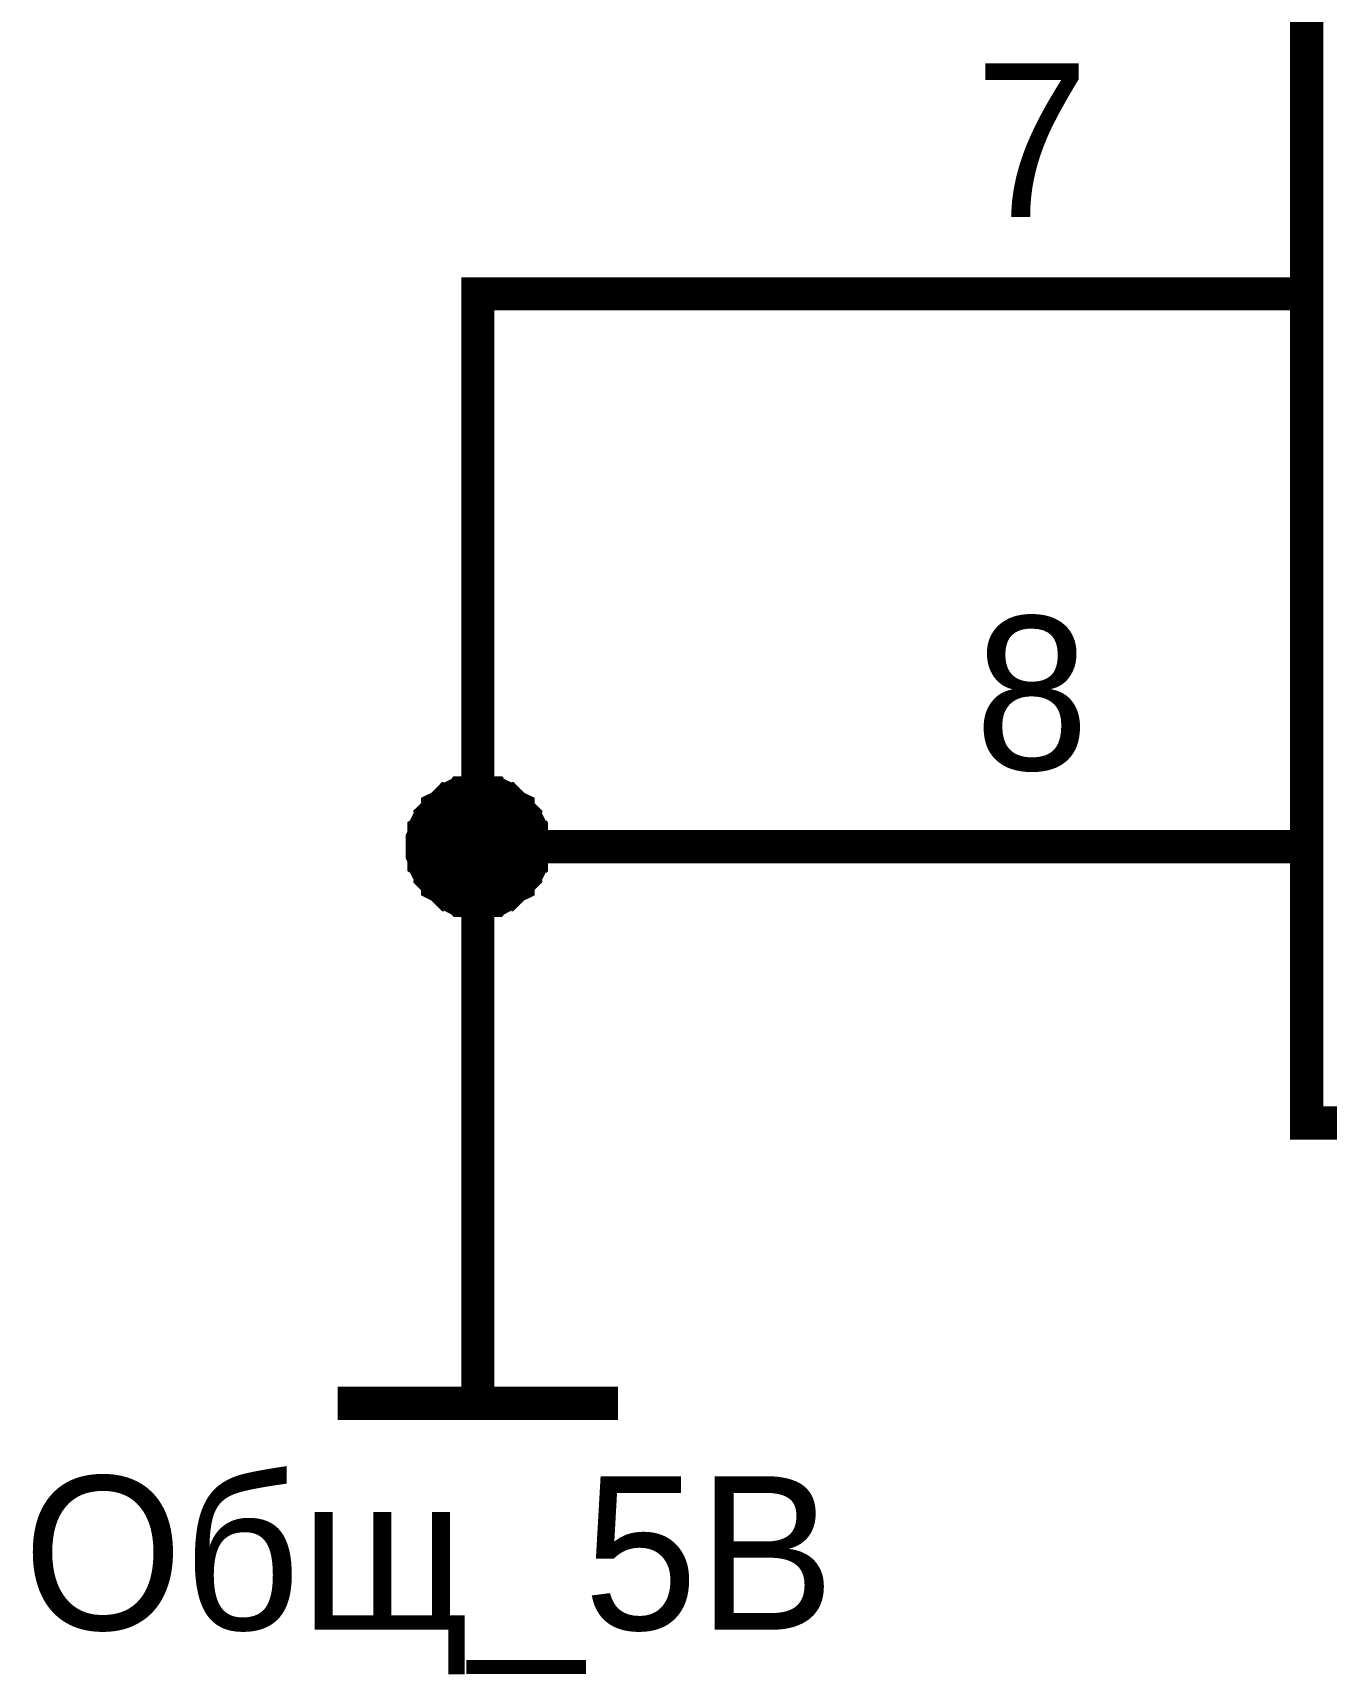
# Model space of a CAD drawing. Extents: x 0 to 594, y 0 to 420.
# Drawn here: x 303.48 to 315.18, y 185 to 199.85 of the extents above; entities that cross this region are included whole.
import ezdxf

# ---------------------------------------------------------------- set-up
doc = ezdxf.new("R2010")
doc.units = 0
doc.layers.add('SHEET', color=255, linetype='CONTINUOUS')

msp = doc.modelspace()

# ---------------------------------------------------------------- linework, layer by layer
at = {"layer": 'SHEET', "const_width": 0.3}
msp.add_lwpolyline([(315.007, 234.999), (342.495, 234.999), (342.495, 189.987), (315.007, 189.987), (315.007, 234.999)], close=True, dxfattribs=at)
at = {"layer": 'SHEET'}
for points, const_width in [([(310.006, 197.492), (307.505, 197.492), (307.505, 192.488)], 0.3), ([(315.007, 197.492), (310.006, 197.492)], 0.3), ([(307.002, 192.488), (307.002, 192.506), (307.002, 192.541), (307.002, 192.558), (307.019, 192.593), (307.019, 192.61), (307.019, 192.645), (307.037, 192.662), (307.037, 192.68), (307.054, 192.714), (307.071, 192.732), (307.071, 192.749), (307.089, 192.766), (307.106, 192.784), (307.123, 192.801), (307.141, 192.818), (307.141, 192.836), (307.176, 192.853), (307.193, 192.871), (307.21, 192.888), (307.228, 192.905), (307.245, 192.923), (307.262, 192.923), (307.28, 192.94), (307.314, 192.957), (307.332, 192.957), (307.349, 192.975), (307.384, 192.975), (307.401, 192.975), (307.436, 192.992), (307.453, 192.992), (307.488, 192.992), (307.505, 192.992)], 0.3), ([(307.002, 192.488), (307.002, 192.506), (307.002, 192.541), (307.002, 192.558), (307.019, 192.593), (307.019, 192.61), (307.019, 192.645), (307.037, 192.662), (307.037, 192.68), (307.054, 192.714), (307.071, 192.732), (307.071, 192.749), (307.089, 192.766), (307.106, 192.784), (307.123, 192.801), (307.141, 192.818), (307.141, 192.836), (307.176, 192.853), (307.193, 192.871), (307.21, 192.888), (307.228, 192.905), (307.245, 192.923), (307.262, 192.923), (307.28, 192.94), (307.314, 192.957), (307.332, 192.957), (307.349, 192.975), (307.384, 192.975), (307.401, 192.975), (307.436, 192.992), (307.453, 192.992), (307.488, 192.992), (307.505, 192.992)], 0.3), ([(307.002, 192.488), (307.002, 192.506), (307.002, 192.541), (307.002, 192.558), (307.019, 192.593), (307.019, 192.61), (307.019, 192.645), (307.037, 192.662), (307.037, 192.68), (307.054, 192.714), (307.071, 192.732), (307.071, 192.749), (307.089, 192.766), (307.106, 192.784), (307.123, 192.801), (307.141, 192.818), (307.141, 192.836), (307.176, 192.853), (307.193, 192.871), (307.21, 192.888), (307.228, 192.905), (307.245, 192.923), (307.262, 192.923), (307.28, 192.94), (307.314, 192.957), (307.332, 192.957), (307.349, 192.975), (307.384, 192.975), (307.401, 192.975), (307.436, 192.992), (307.453, 192.992), (307.488, 192.992), (307.505, 192.992)], 0.3), ([(307.002, 192.488), (307.002, 192.506), (307.002, 192.541), (307.002, 192.558), (307.019, 192.593), (307.019, 192.61), (307.019, 192.645), (307.037, 192.662), (307.037, 192.68), (307.054, 192.714), (307.071, 192.732), (307.071, 192.749), (307.089, 192.766), (307.106, 192.784), (307.123, 192.801), (307.141, 192.818), (307.141, 192.836), (307.176, 192.853), (307.193, 192.871), (307.21, 192.888), (307.228, 192.905), (307.245, 192.923), (307.262, 192.923), (307.28, 192.94), (307.314, 192.957), (307.332, 192.957), (307.349, 192.975), (307.384, 192.975), (307.401, 192.975), (307.436, 192.992), (307.453, 192.992), (307.488, 192.992), (307.505, 192.992)], 0.3), ([(307.505, 192.992), (307.505, 192.992)], 0.3), ([(307.505, 192.992), (307.523, 192.992), (307.558, 192.992), (307.575, 192.992), (307.61, 192.975), (307.627, 192.975), (307.662, 192.975), (307.679, 192.957), (307.696, 192.957), (307.731, 192.94), (307.749, 192.923), (307.766, 192.923), (307.783, 192.905), (307.801, 192.888), (307.818, 192.871), (307.835, 192.853), (307.87, 192.836), (307.87, 192.818), (307.887, 192.801), (307.905, 192.784), (307.922, 192.766), (307.94, 192.749), (307.94, 192.732), (307.957, 192.714), (307.974, 192.68), (307.974, 192.662), (307.992, 192.645), (307.992, 192.61), (307.992, 192.593), (308.009, 192.558), (308.009, 192.541), (308.009, 192.506), (308.009, 192.488)], 0.3), ([(307.505, 192.992), (307.505, 192.992)], 0.3), ([(307.505, 192.992), (307.523, 192.992), (307.558, 192.992), (307.575, 192.992), (307.61, 192.975), (307.627, 192.975), (307.662, 192.975), (307.679, 192.957), (307.696, 192.957), (307.731, 192.94), (307.749, 192.923), (307.766, 192.923), (307.783, 192.905), (307.801, 192.888), (307.818, 192.871), (307.835, 192.853), (307.87, 192.836), (307.87, 192.818), (307.887, 192.801), (307.905, 192.784), (307.922, 192.766), (307.94, 192.749), (307.94, 192.732), (307.957, 192.714), (307.974, 192.68), (307.974, 192.662), (307.992, 192.645), (307.992, 192.61), (307.992, 192.593), (308.009, 192.558), (308.009, 192.541), (308.009, 192.506), (308.009, 192.488)], 0.3), ([(307.505, 192.992), (307.505, 192.992)], 0.3), ([(307.505, 192.992), (307.523, 192.992), (307.558, 192.992), (307.575, 192.992), (307.61, 192.975), (307.627, 192.975), (307.662, 192.975), (307.679, 192.957), (307.696, 192.957), (307.731, 192.94), (307.749, 192.923), (307.766, 192.923), (307.783, 192.905), (307.801, 192.888), (307.818, 192.871), (307.835, 192.853), (307.87, 192.836), (307.87, 192.818), (307.887, 192.801), (307.905, 192.784), (307.922, 192.766), (307.94, 192.749), (307.94, 192.732), (307.957, 192.714), (307.974, 192.68), (307.974, 192.662), (307.992, 192.645), (307.992, 192.61), (307.992, 192.593), (308.009, 192.558), (308.009, 192.541), (308.009, 192.506), (308.009, 192.488)], 0.3), ([(307.505, 192.992), (307.505, 192.992)], 0.3), ([(307.505, 192.992), (307.523, 192.992), (307.558, 192.992), (307.575, 192.992), (307.61, 192.975), (307.627, 192.975), (307.662, 192.975), (307.679, 192.957), (307.696, 192.957), (307.731, 192.94), (307.749, 192.923), (307.766, 192.923), (307.783, 192.905), (307.801, 192.888), (307.818, 192.871), (307.835, 192.853), (307.87, 192.836), (307.87, 192.818), (307.887, 192.801), (307.905, 192.784), (307.922, 192.766), (307.94, 192.749), (307.94, 192.732), (307.957, 192.714), (307.974, 192.68), (307.974, 192.662), (307.992, 192.645), (307.992, 192.61), (307.992, 192.593), (308.009, 192.558), (308.009, 192.541), (308.009, 192.506), (308.009, 192.488)], 0.3), ([(307.002, 192.488), (307.002, 192.506), (307.002, 192.541), (307.002, 192.558), (307.019, 192.593), (307.019, 192.61), (307.019, 192.645), (307.037, 192.662), (307.037, 192.68), (307.054, 192.714), (307.071, 192.732), (307.071, 192.749), (307.089, 192.766), (307.106, 192.784), (307.123, 192.801), (307.141, 192.818), (307.141, 192.836), (307.176, 192.853), (307.193, 192.871), (307.21, 192.888), (307.228, 192.905), (307.245, 192.923), (307.262, 192.923), (307.28, 192.94), (307.314, 192.957), (307.332, 192.957), (307.349, 192.975), (307.384, 192.975), (307.401, 192.975), (307.436, 192.992), (307.453, 192.992), (307.488, 192.992), (307.505, 192.992)], 0.0991), ([(307.002, 192.488), (307.002, 192.506), (307.002, 192.541), (307.002, 192.558), (307.019, 192.593), (307.019, 192.61), (307.019, 192.645), (307.037, 192.662), (307.037, 192.68), (307.054, 192.714), (307.071, 192.732), (307.071, 192.749), (307.089, 192.766), (307.106, 192.784), (307.123, 192.801), (307.141, 192.818), (307.141, 192.836), (307.176, 192.853), (307.193, 192.871), (307.21, 192.888), (307.228, 192.905), (307.245, 192.923), (307.262, 192.923), (307.28, 192.94), (307.314, 192.957), (307.332, 192.957), (307.349, 192.975), (307.384, 192.975), (307.401, 192.975), (307.436, 192.992), (307.453, 192.992), (307.488, 192.992), (307.505, 192.992)], 0.0991), ([(307.002, 192.488), (307.002, 192.506), (307.002, 192.541), (307.002, 192.558), (307.019, 192.593), (307.019, 192.61), (307.019, 192.645), (307.037, 192.662), (307.037, 192.68), (307.054, 192.714), (307.071, 192.732), (307.071, 192.749), (307.089, 192.766), (307.106, 192.784), (307.123, 192.801), (307.141, 192.818), (307.141, 192.836), (307.176, 192.853), (307.193, 192.871), (307.21, 192.888), (307.228, 192.905), (307.245, 192.923), (307.262, 192.923), (307.28, 192.94), (307.314, 192.957), (307.332, 192.957), (307.349, 192.975), (307.384, 192.975), (307.401, 192.975), (307.436, 192.992), (307.453, 192.992), (307.488, 192.992), (307.505, 192.992)], 0.0991), ([(307.002, 192.488), (307.002, 192.506), (307.002, 192.541), (307.002, 192.558), (307.019, 192.593), (307.019, 192.61), (307.019, 192.645), (307.037, 192.662), (307.037, 192.68), (307.054, 192.714), (307.071, 192.732), (307.071, 192.749), (307.089, 192.766), (307.106, 192.784), (307.123, 192.801), (307.141, 192.818), (307.141, 192.836), (307.176, 192.853), (307.193, 192.871), (307.21, 192.888), (307.228, 192.905), (307.245, 192.923), (307.262, 192.923), (307.28, 192.94), (307.314, 192.957), (307.332, 192.957), (307.349, 192.975), (307.384, 192.975), (307.401, 192.975), (307.436, 192.992), (307.453, 192.992), (307.488, 192.992), (307.505, 192.992)], 0.0991), ([(307.505, 192.992), (307.505, 192.992)], 0.0991), ([(307.505, 192.992), (307.523, 192.992), (307.558, 192.992), (307.575, 192.992), (307.61, 192.975), (307.627, 192.975), (307.662, 192.975), (307.679, 192.957), (307.696, 192.957), (307.731, 192.94), (307.749, 192.923), (307.766, 192.923), (307.783, 192.905), (307.801, 192.888), (307.818, 192.871), (307.835, 192.853), (307.87, 192.836), (307.87, 192.818), (307.887, 192.801), (307.905, 192.784), (307.922, 192.766), (307.94, 192.749), (307.94, 192.732), (307.957, 192.714), (307.974, 192.68), (307.974, 192.662), (307.992, 192.645), (307.992, 192.61), (307.992, 192.593), (308.009, 192.558), (308.009, 192.541), (308.009, 192.506), (308.009, 192.488)], 0.0991), ([(307.505, 192.992), (307.505, 192.992)], 0.0991), ([(307.505, 192.992), (307.523, 192.992), (307.558, 192.992), (307.575, 192.992), (307.61, 192.975), (307.627, 192.975), (307.662, 192.975), (307.679, 192.957), (307.696, 192.957), (307.731, 192.94), (307.749, 192.923), (307.766, 192.923), (307.783, 192.905), (307.801, 192.888), (307.818, 192.871), (307.835, 192.853), (307.87, 192.836), (307.87, 192.818), (307.887, 192.801), (307.905, 192.784), (307.922, 192.766), (307.94, 192.749), (307.94, 192.732), (307.957, 192.714), (307.974, 192.68), (307.974, 192.662), (307.992, 192.645), (307.992, 192.61), (307.992, 192.593), (308.009, 192.558), (308.009, 192.541), (308.009, 192.506), (308.009, 192.488)], 0.0991), ([(307.505, 192.992), (307.505, 192.992)], 0.0991), ([(307.505, 192.992), (307.523, 192.992), (307.558, 192.992), (307.575, 192.992), (307.61, 192.975), (307.627, 192.975), (307.662, 192.975), (307.679, 192.957), (307.696, 192.957), (307.731, 192.94), (307.749, 192.923), (307.766, 192.923), (307.783, 192.905), (307.801, 192.888), (307.818, 192.871), (307.835, 192.853), (307.87, 192.836), (307.87, 192.818), (307.887, 192.801), (307.905, 192.784), (307.922, 192.766), (307.94, 192.749), (307.94, 192.732), (307.957, 192.714), (307.974, 192.68), (307.974, 192.662), (307.992, 192.645), (307.992, 192.61), (307.992, 192.593), (308.009, 192.558), (308.009, 192.541), (308.009, 192.506), (308.009, 192.488)], 0.0991), ([(307.505, 192.992), (307.505, 192.992)], 0.0991), ([(307.505, 192.992), (307.523, 192.992), (307.558, 192.992), (307.575, 192.992), (307.61, 192.975), (307.627, 192.975), (307.662, 192.975), (307.679, 192.957), (307.696, 192.957), (307.731, 192.94), (307.749, 192.923), (307.766, 192.923), (307.783, 192.905), (307.801, 192.888), (307.818, 192.871), (307.835, 192.853), (307.87, 192.836), (307.87, 192.818), (307.887, 192.801), (307.905, 192.784), (307.922, 192.766), (307.94, 192.749), (307.94, 192.732), (307.957, 192.714), (307.974, 192.68), (307.974, 192.662), (307.992, 192.645), (307.992, 192.61), (307.992, 192.593), (308.009, 192.558), (308.009, 192.541), (308.009, 192.506), (308.009, 192.488)], 0.0991), ([(307.505, 191.985), (307.488, 191.985), (307.453, 191.985), (307.436, 191.985), (307.401, 192.002), (307.384, 192.002), (307.349, 192.002), (307.332, 192.019), (307.314, 192.019), (307.28, 192.037), (307.262, 192.054), (307.245, 192.054), (307.228, 192.071), (307.21, 192.089), (307.193, 192.106), (307.176, 192.124), (307.141, 192.141), (307.141, 192.158), (307.123, 192.176), (307.106, 192.193), (307.089, 192.21), (307.071, 192.228), (307.071, 192.245), (307.054, 192.263), (307.037, 192.297), (307.037, 192.315), (307.019, 192.332), (307.019, 192.367), (307.019, 192.384), (307.002, 192.419), (307.002, 192.436), (307.002, 192.471), (307.002, 192.488)], 0.3), ([(307.002, 192.488), (307.002, 192.488)], 0.3), ([(307.505, 191.985), (307.488, 191.985), (307.453, 191.985), (307.436, 191.985), (307.401, 192.002), (307.384, 192.002), (307.349, 192.002), (307.332, 192.019), (307.314, 192.019), (307.28, 192.037), (307.262, 192.054), (307.245, 192.054), (307.228, 192.071), (307.21, 192.089), (307.193, 192.106), (307.176, 192.124), (307.141, 192.141), (307.141, 192.158), (307.123, 192.176), (307.106, 192.193), (307.089, 192.21), (307.071, 192.228), (307.071, 192.245), (307.054, 192.263), (307.037, 192.297), (307.037, 192.315), (307.019, 192.332), (307.019, 192.367), (307.019, 192.384), (307.002, 192.419), (307.002, 192.436), (307.002, 192.471), (307.002, 192.488)], 0.3), ([(307.002, 192.488), (307.002, 192.488)], 0.3), ([(307.505, 191.985), (307.488, 191.985), (307.453, 191.985), (307.436, 191.985), (307.401, 192.002), (307.384, 192.002), (307.349, 192.002), (307.332, 192.019), (307.314, 192.019), (307.28, 192.037), (307.262, 192.054), (307.245, 192.054), (307.228, 192.071), (307.21, 192.089), (307.193, 192.106), (307.176, 192.124), (307.141, 192.141), (307.141, 192.158), (307.123, 192.176), (307.106, 192.193), (307.089, 192.21), (307.071, 192.228), (307.071, 192.245), (307.054, 192.263), (307.037, 192.297), (307.037, 192.315), (307.019, 192.332), (307.019, 192.367), (307.019, 192.384), (307.002, 192.419), (307.002, 192.436), (307.002, 192.471), (307.002, 192.488)], 0.3), ([(307.002, 192.488), (307.002, 192.488)], 0.3), ([(307.505, 191.985), (307.488, 191.985), (307.453, 191.985), (307.436, 191.985), (307.401, 192.002), (307.384, 192.002), (307.349, 192.002), (307.332, 192.019), (307.314, 192.019), (307.28, 192.037), (307.262, 192.054), (307.245, 192.054), (307.228, 192.071), (307.21, 192.089), (307.193, 192.106), (307.176, 192.124), (307.141, 192.141), (307.141, 192.158), (307.123, 192.176), (307.106, 192.193), (307.089, 192.21), (307.071, 192.228), (307.071, 192.245), (307.054, 192.263), (307.037, 192.297), (307.037, 192.315), (307.019, 192.332), (307.019, 192.367), (307.019, 192.384), (307.002, 192.419), (307.002, 192.436), (307.002, 192.471), (307.002, 192.488)], 0.3), ([(307.002, 192.488), (307.002, 192.488)], 0.3), ([(307.505, 191.985), (307.488, 191.985), (307.453, 191.985), (307.436, 191.985), (307.401, 192.002), (307.384, 192.002), (307.349, 192.002), (307.332, 192.019), (307.314, 192.019), (307.28, 192.037), (307.262, 192.054), (307.245, 192.054), (307.228, 192.071), (307.21, 192.089), (307.193, 192.106), (307.176, 192.124), (307.141, 192.141), (307.141, 192.158), (307.123, 192.176), (307.106, 192.193), (307.089, 192.21), (307.071, 192.228), (307.071, 192.245), (307.054, 192.263), (307.037, 192.297), (307.037, 192.315), (307.019, 192.332), (307.019, 192.367), (307.019, 192.384), (307.002, 192.419), (307.002, 192.436), (307.002, 192.471), (307.002, 192.488)], 0.0991), ([(307.002, 192.488), (307.002, 192.488)], 0.0991), ([(307.505, 191.985), (307.488, 191.985), (307.453, 191.985), (307.436, 191.985), (307.401, 192.002), (307.384, 192.002), (307.349, 192.002), (307.332, 192.019), (307.314, 192.019), (307.28, 192.037), (307.262, 192.054), (307.245, 192.054), (307.228, 192.071), (307.21, 192.089), (307.193, 192.106), (307.176, 192.124), (307.141, 192.141), (307.141, 192.158), (307.123, 192.176), (307.106, 192.193), (307.089, 192.21), (307.071, 192.228), (307.071, 192.245), (307.054, 192.263), (307.037, 192.297), (307.037, 192.315), (307.019, 192.332), (307.019, 192.367), (307.019, 192.384), (307.002, 192.419), (307.002, 192.436), (307.002, 192.471), (307.002, 192.488)], 0.0991), ([(307.002, 192.488), (307.002, 192.488)], 0.0991), ([(307.505, 191.985), (307.488, 191.985), (307.453, 191.985), (307.436, 191.985), (307.401, 192.002), (307.384, 192.002), (307.349, 192.002), (307.332, 192.019), (307.314, 192.019), (307.28, 192.037), (307.262, 192.054), (307.245, 192.054), (307.228, 192.071), (307.21, 192.089), (307.193, 192.106), (307.176, 192.124), (307.141, 192.141), (307.141, 192.158), (307.123, 192.176), (307.106, 192.193), (307.089, 192.21), (307.071, 192.228), (307.071, 192.245), (307.054, 192.263), (307.037, 192.297), (307.037, 192.315), (307.019, 192.332), (307.019, 192.367), (307.019, 192.384), (307.002, 192.419), (307.002, 192.436), (307.002, 192.471), (307.002, 192.488)], 0.0991), ([(307.002, 192.488), (307.002, 192.488)], 0.0991), ([(307.505, 191.985), (307.488, 191.985), (307.453, 191.985), (307.436, 191.985), (307.401, 192.002), (307.384, 192.002), (307.349, 192.002), (307.332, 192.019), (307.314, 192.019), (307.28, 192.037), (307.262, 192.054), (307.245, 192.054), (307.228, 192.071), (307.21, 192.089), (307.193, 192.106), (307.176, 192.124), (307.141, 192.141), (307.141, 192.158), (307.123, 192.176), (307.106, 192.193), (307.089, 192.21), (307.071, 192.228), (307.071, 192.245), (307.054, 192.263), (307.037, 192.297), (307.037, 192.315), (307.019, 192.332), (307.019, 192.367), (307.019, 192.384), (307.002, 192.419), (307.002, 192.436), (307.002, 192.471), (307.002, 192.488)], 0.0991), ([(307.002, 192.488), (307.002, 192.488)], 0.0991), ([(310.006, 192.488), (307.505, 192.488), (307.505, 189.987)], 0.3), ([(308.009, 192.488), (308.009, 192.471), (308.009, 192.436), (308.009, 192.419), (307.992, 192.384), (307.992, 192.367), (307.992, 192.332), (307.974, 192.315), (307.974, 192.297), (307.957, 192.263), (307.94, 192.245), (307.94, 192.228), (307.922, 192.21), (307.905, 192.193), (307.887, 192.176), (307.87, 192.158), (307.87, 192.141), (307.835, 192.124), (307.818, 192.106), (307.801, 192.089), (307.783, 192.071), (307.766, 192.054), (307.749, 192.054), (307.731, 192.037), (307.696, 192.019), (307.679, 192.019), (307.662, 192.002), (307.627, 192.002), (307.61, 192.002), (307.575, 191.985), (307.558, 191.985), (307.523, 191.985), (307.505, 191.985)], 0.3), ([(308.009, 192.488), (308.009, 192.471), (308.009, 192.436), (308.009, 192.419), (307.992, 192.384), (307.992, 192.367), (307.992, 192.332), (307.974, 192.315), (307.974, 192.297), (307.957, 192.263), (307.94, 192.245), (307.94, 192.228), (307.922, 192.21), (307.905, 192.193), (307.887, 192.176), (307.87, 192.158), (307.87, 192.141), (307.835, 192.124), (307.818, 192.106), (307.801, 192.089), (307.783, 192.071), (307.766, 192.054), (307.749, 192.054), (307.731, 192.037), (307.696, 192.019), (307.679, 192.019), (307.662, 192.002), (307.627, 192.002), (307.61, 192.002), (307.575, 191.985), (307.558, 191.985), (307.523, 191.985), (307.505, 191.985)], 0.3), ([(308.009, 192.488), (308.009, 192.471), (308.009, 192.436), (308.009, 192.419), (307.992, 192.384), (307.992, 192.367), (307.992, 192.332), (307.974, 192.315), (307.974, 192.297), (307.957, 192.263), (307.94, 192.245), (307.94, 192.228), (307.922, 192.21), (307.905, 192.193), (307.887, 192.176), (307.87, 192.158), (307.87, 192.141), (307.835, 192.124), (307.818, 192.106), (307.801, 192.089), (307.783, 192.071), (307.766, 192.054), (307.749, 192.054), (307.731, 192.037), (307.696, 192.019), (307.679, 192.019), (307.662, 192.002), (307.627, 192.002), (307.61, 192.002), (307.575, 191.985), (307.558, 191.985), (307.523, 191.985), (307.505, 191.985)], 0.3), ([(308.009, 192.488), (308.009, 192.471), (308.009, 192.436), (308.009, 192.419), (307.992, 192.384), (307.992, 192.367), (307.992, 192.332), (307.974, 192.315), (307.974, 192.297), (307.957, 192.263), (307.94, 192.245), (307.94, 192.228), (307.922, 192.21), (307.905, 192.193), (307.887, 192.176), (307.87, 192.158), (307.87, 192.141), (307.835, 192.124), (307.818, 192.106), (307.801, 192.089), (307.783, 192.071), (307.766, 192.054), (307.749, 192.054), (307.731, 192.037), (307.696, 192.019), (307.679, 192.019), (307.662, 192.002), (307.627, 192.002), (307.61, 192.002), (307.575, 191.985), (307.558, 191.985), (307.523, 191.985), (307.505, 191.985)], 0.3), ([(308.009, 192.488), (308.009, 192.471), (308.009, 192.436), (308.009, 192.419), (307.992, 192.384), (307.992, 192.367), (307.992, 192.332), (307.974, 192.315), (307.974, 192.297), (307.957, 192.263), (307.94, 192.245), (307.94, 192.228), (307.922, 192.21), (307.905, 192.193), (307.887, 192.176), (307.87, 192.158), (307.87, 192.141), (307.835, 192.124), (307.818, 192.106), (307.801, 192.089), (307.783, 192.071), (307.766, 192.054), (307.749, 192.054), (307.731, 192.037), (307.696, 192.019), (307.679, 192.019), (307.662, 192.002), (307.627, 192.002), (307.61, 192.002), (307.575, 191.985), (307.558, 191.985), (307.523, 191.985), (307.505, 191.985)], 0.0991), ([(308.009, 192.488), (308.009, 192.471), (308.009, 192.436), (308.009, 192.419), (307.992, 192.384), (307.992, 192.367), (307.992, 192.332), (307.974, 192.315), (307.974, 192.297), (307.957, 192.263), (307.94, 192.245), (307.94, 192.228), (307.922, 192.21), (307.905, 192.193), (307.887, 192.176), (307.87, 192.158), (307.87, 192.141), (307.835, 192.124), (307.818, 192.106), (307.801, 192.089), (307.783, 192.071), (307.766, 192.054), (307.749, 192.054), (307.731, 192.037), (307.696, 192.019), (307.679, 192.019), (307.662, 192.002), (307.627, 192.002), (307.61, 192.002), (307.575, 191.985), (307.558, 191.985), (307.523, 191.985), (307.505, 191.985)], 0.0991), ([(308.009, 192.488), (308.009, 192.471), (308.009, 192.436), (308.009, 192.419), (307.992, 192.384), (307.992, 192.367), (307.992, 192.332), (307.974, 192.315), (307.974, 192.297), (307.957, 192.263), (307.94, 192.245), (307.94, 192.228), (307.922, 192.21), (307.905, 192.193), (307.887, 192.176), (307.87, 192.158), (307.87, 192.141), (307.835, 192.124), (307.818, 192.106), (307.801, 192.089), (307.783, 192.071), (307.766, 192.054), (307.749, 192.054), (307.731, 192.037), (307.696, 192.019), (307.679, 192.019), (307.662, 192.002), (307.627, 192.002), (307.61, 192.002), (307.575, 191.985), (307.558, 191.985), (307.523, 191.985), (307.505, 191.985)], 0.0991), ([(308.009, 192.488), (308.009, 192.471), (308.009, 192.436), (308.009, 192.419), (307.992, 192.384), (307.992, 192.367), (307.992, 192.332), (307.974, 192.315), (307.974, 192.297), (307.957, 192.263), (307.94, 192.245), (307.94, 192.228), (307.922, 192.21), (307.905, 192.193), (307.887, 192.176), (307.87, 192.158), (307.87, 192.141), (307.835, 192.124), (307.818, 192.106), (307.801, 192.089), (307.783, 192.071), (307.766, 192.054), (307.749, 192.054), (307.731, 192.037), (307.696, 192.019), (307.679, 192.019), (307.662, 192.002), (307.627, 192.002), (307.61, 192.002), (307.575, 191.985), (307.558, 191.985), (307.523, 191.985), (307.505, 191.985)], 0.0991), ([(308.009, 192.488), (308.009, 192.488), (308.009, 192.488), (308.009, 192.488), (308.009, 192.488), (308.009, 192.488), (308.009, 192.488), (308.009, 192.488), (308.009, 192.488), (308.009, 192.488), (308.009, 192.488), (308.009, 192.488), (308.009, 192.488), (308.009, 192.488), (308.009, 192.488), (308.009, 192.488), (308.009, 192.488), (308.009, 192.488), (308.009, 192.488), (308.009, 192.488), (308.009, 192.488), (308.009, 192.488), (308.009, 192.488), (308.009, 192.488), (308.009, 192.488), (308.009, 192.488), (308.009, 192.488), (308.009, 192.488), (308.009, 192.488), (308.009, 192.488), (308.009, 192.488), (308.009, 192.488), (308.009, 192.488)], 0.3), ([(308.009, 192.488), (308.009, 192.488)], 0.3), ([(308.009, 192.488), (308.009, 192.488), (308.009, 192.488), (308.009, 192.488), (308.009, 192.488), (308.009, 192.488), (308.009, 192.488), (308.009, 192.488), (308.009, 192.488), (308.009, 192.488), (308.009, 192.488), (308.009, 192.488), (308.009, 192.488), (308.009, 192.488), (308.009, 192.488), (308.009, 192.488), (308.009, 192.488), (308.009, 192.488), (308.009, 192.488), (308.009, 192.488), (308.009, 192.488), (308.009, 192.488), (308.009, 192.488), (308.009, 192.488), (308.009, 192.488), (308.009, 192.488), (308.009, 192.488), (308.009, 192.488), (308.009, 192.488), (308.009, 192.488), (308.009, 192.488), (308.009, 192.488), (308.009, 192.488)], 0.3), ([(308.009, 192.488), (308.009, 192.488)], 0.3), ([(308.009, 192.488), (308.009, 192.488), (308.009, 192.488), (308.009, 192.488), (308.009, 192.488), (308.009, 192.488), (308.009, 192.488), (308.009, 192.488), (308.009, 192.488), (308.009, 192.488), (308.009, 192.488), (308.009, 192.488), (308.009, 192.488), (308.009, 192.488), (308.009, 192.488), (308.009, 192.488), (308.009, 192.488), (308.009, 192.488), (308.009, 192.488), (308.009, 192.488), (308.009, 192.488), (308.009, 192.488), (308.009, 192.488), (308.009, 192.488), (308.009, 192.488), (308.009, 192.488), (308.009, 192.488), (308.009, 192.488), (308.009, 192.488), (308.009, 192.488), (308.009, 192.488), (308.009, 192.488), (308.009, 192.488)], 0.3), ([(308.009, 192.488), (308.009, 192.488)], 0.3), ([(308.009, 192.488), (308.009, 192.488), (308.009, 192.488), (308.009, 192.488), (308.009, 192.488), (308.009, 192.488), (308.009, 192.488), (308.009, 192.488), (308.009, 192.488), (308.009, 192.488), (308.009, 192.488), (308.009, 192.488), (308.009, 192.488), (308.009, 192.488), (308.009, 192.488), (308.009, 192.488), (308.009, 192.488), (308.009, 192.488), (308.009, 192.488), (308.009, 192.488), (308.009, 192.488), (308.009, 192.488), (308.009, 192.488), (308.009, 192.488), (308.009, 192.488), (308.009, 192.488), (308.009, 192.488), (308.009, 192.488), (308.009, 192.488), (308.009, 192.488), (308.009, 192.488), (308.009, 192.488), (308.009, 192.488)], 0.3), ([(308.009, 192.488), (308.009, 192.488)], 0.3), ([(308.009, 192.488), (308.009, 192.488), (308.009, 192.488), (308.009, 192.488), (308.009, 192.488), (308.009, 192.488), (308.009, 192.488), (308.009, 192.488), (308.009, 192.488), (308.009, 192.488), (308.009, 192.488), (308.009, 192.488), (308.009, 192.488), (308.009, 192.488), (308.009, 192.488), (308.009, 192.488), (308.009, 192.488), (308.009, 192.488), (308.009, 192.488), (308.009, 192.488), (308.009, 192.488), (308.009, 192.488), (308.009, 192.488), (308.009, 192.488), (308.009, 192.488), (308.009, 192.488), (308.009, 192.488), (308.009, 192.488), (308.009, 192.488), (308.009, 192.488), (308.009, 192.488), (308.009, 192.488), (308.009, 192.488)], 0.0991), ([(308.009, 192.488), (308.009, 192.488)], 0.0991), ([(308.009, 192.488), (308.009, 192.488), (308.009, 192.488), (308.009, 192.488), (308.009, 192.488), (308.009, 192.488), (308.009, 192.488), (308.009, 192.488), (308.009, 192.488), (308.009, 192.488), (308.009, 192.488), (308.009, 192.488), (308.009, 192.488), (308.009, 192.488), (308.009, 192.488), (308.009, 192.488), (308.009, 192.488), (308.009, 192.488), (308.009, 192.488), (308.009, 192.488), (308.009, 192.488), (308.009, 192.488), (308.009, 192.488), (308.009, 192.488), (308.009, 192.488), (308.009, 192.488), (308.009, 192.488), (308.009, 192.488), (308.009, 192.488), (308.009, 192.488), (308.009, 192.488), (308.009, 192.488), (308.009, 192.488)], 0.0991), ([(308.009, 192.488), (308.009, 192.488)], 0.0991), ([(308.009, 192.488), (308.009, 192.488), (308.009, 192.488), (308.009, 192.488), (308.009, 192.488), (308.009, 192.488), (308.009, 192.488), (308.009, 192.488), (308.009, 192.488), (308.009, 192.488), (308.009, 192.488), (308.009, 192.488), (308.009, 192.488), (308.009, 192.488), (308.009, 192.488), (308.009, 192.488), (308.009, 192.488), (308.009, 192.488), (308.009, 192.488), (308.009, 192.488), (308.009, 192.488), (308.009, 192.488), (308.009, 192.488), (308.009, 192.488), (308.009, 192.488), (308.009, 192.488), (308.009, 192.488), (308.009, 192.488), (308.009, 192.488), (308.009, 192.488), (308.009, 192.488), (308.009, 192.488), (308.009, 192.488)], 0.0991), ([(308.009, 192.488), (308.009, 192.488)], 0.0991), ([(308.009, 192.488), (308.009, 192.488), (308.009, 192.488), (308.009, 192.488), (308.009, 192.488), (308.009, 192.488), (308.009, 192.488), (308.009, 192.488), (308.009, 192.488), (308.009, 192.488), (308.009, 192.488), (308.009, 192.488), (308.009, 192.488), (308.009, 192.488), (308.009, 192.488), (308.009, 192.488), (308.009, 192.488), (308.009, 192.488), (308.009, 192.488), (308.009, 192.488), (308.009, 192.488), (308.009, 192.488), (308.009, 192.488), (308.009, 192.488), (308.009, 192.488), (308.009, 192.488), (308.009, 192.488), (308.009, 192.488), (308.009, 192.488), (308.009, 192.488), (308.009, 192.488), (308.009, 192.488), (308.009, 192.488)], 0.0991), ([(308.009, 192.488), (308.009, 192.488)], 0.0991), ([(315.007, 192.488), (310.006, 192.488)], 0.3), ([(307.505, 189.987), (307.505, 187.45)], 0.3), ([(306.238, 187.45), (308.773, 187.45)], 0.3)]:
    msp.add_lwpolyline(points, dxfattribs=dict(at, const_width=const_width))
at = {"layer": 'SHEET', "const_width": 0.508}
msp.add_lwpolyline([(307.246, 192.5, 1), (307.754, 192.5, 1)], format="xyb", close=True, dxfattribs=at)

# ---------------------------------------------------------------- texts
at = {"layer": 'SHEET'}
for s, height, p in [('7', 1.39, (312.003, 198.187)), ('8', 1.39, (312.003, 193.183)), ('Общ_5В', 1.3898, (303.39, 185.4))]:
    msp.add_text(s, height=height, dxfattribs=at).set_placement(p)

doc.saveas('drawing.dxf')
